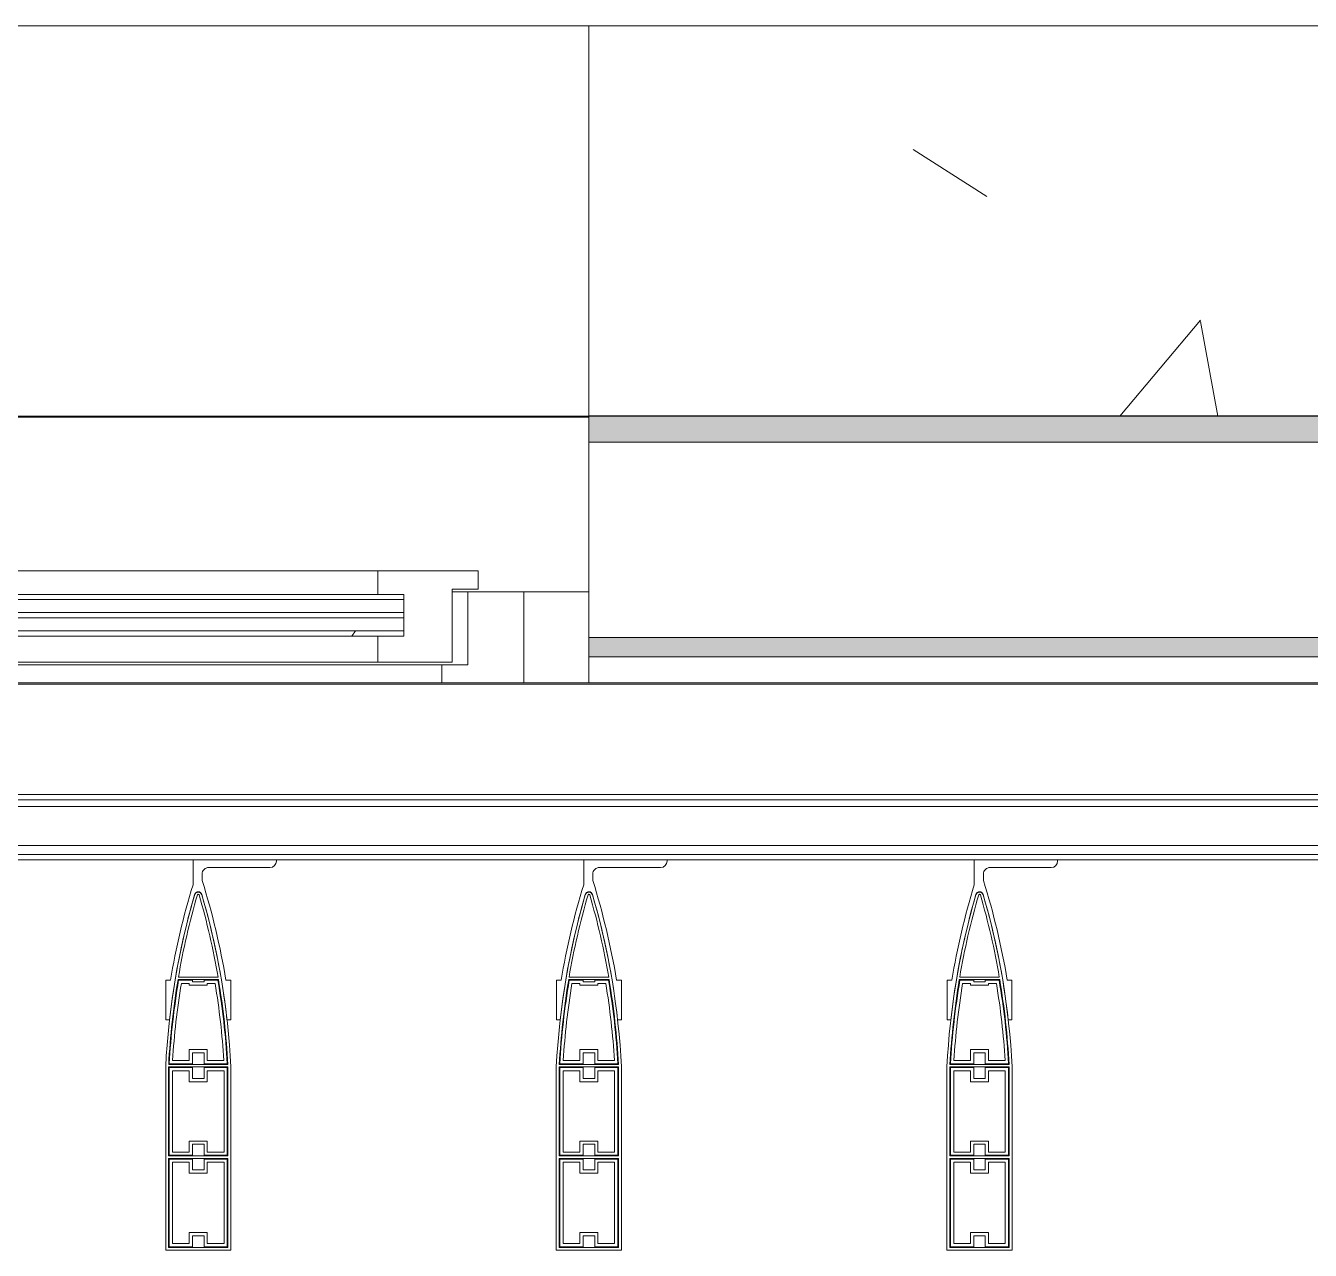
# Model space of a CAD drawing. Header units: millimetres. Extents: x 48966 to 155647, y -43515 to 26217.
# Drawn here: x 121199 to 122186, y -32323 to -31383 of the extents above; entities that cross this region are included whole.
import ezdxf

# ---------------------------------------------------------------- set-up
doc = ezdxf.new("R2010")
doc.units = ezdxf.units.MM
doc.linetypes.add('Осевые', pattern=[6350, 1270, -952.5, 3175, -952.5])
doc.linetypes.add('Сверху', pattern=[793.75, 476.25, -317.5])
for name, color, linetype, lineweight in [('Каркас_Импост', 7, 'Continuous', 9), ('Обобщенные модели', 7, 'Continuous', 9), ('Обобщенные модели-1', 7, 'Continuous', 18), ('Общие ребра', 7, 'Continuous', 9), ('Окна', 7, 'Continuous', 9), ('Окна-2', 7, 'Сверху', 9), ('Оси-2', 7, 'Осевые', 9), ('Остекление', 7, 'Continuous', 9), ('Перекрытия', 7, 'Continuous', 9), ('Стены', 7, 'Continuous', 9), ('Стены-1', 7, 'Continuous', 18), ('Штриховка разреза-1', 7, 'Continuous', 9)]:
    doc.layers.add(name, color=color, linetype=linetype, lineweight=lineweight)
doc.layers.add('Окна-1', color=7, linetype='Continuous', lineweight=9, true_color=0x804000)
pattern_1 = [(0, (0, 0), (812.8, 203.2), [67.056, -542.544, 67.056, -542.544, -3251.2]), (0, (0, 0), (812.8, 203.2), [-1219.2, 67.056, -1152.144, 67.056, -542.544, -1422.4]), (0, (0, 0), (812.8, 203.2), [-3048, 67.056, -339.344, 67.056, -948.944]), (120, (304.8, 101.6), (-582.37636, 602.30545), [67.056, -542.544, 67.056, -542.544, -3251.2]), (120, (304.8, 101.6), (-582.37636, 602.30545), [-1219.2, 67.056, -1152.144, 67.056, -542.544, -1422.4]), (120, (304.8, 101.6), (-582.37636, 602.30545), [-3048, 67.056, -339.344, 67.056, -948.944]), (240, (406.4, 508), (-230.42364, -805.50545), [67.056, -542.544, 67.056, -542.544, -3251.2]), (240, (406.4, 508), (-230.42364, -805.50545), [-1219.2, 67.056, -1152.144, 67.056, -542.544, -1422.4]), (240, (406.4, 508), (-230.42364, -805.50545), [-3048, 67.056, -339.344, 67.056, -948.944])]
pattern_2 = [(56.31, (120711.58, -32158.53), (533.399, 1066.80005), [201.168, -1722.033]), (56.31, (120700.92, -32126.53), (533.399, 1066.80005), [201.168, -1722.033]), (56.31, (120764.92, -32126.53), (533.399, 1066.80005), [201.168, -1722.033])]

# ---------------------------------------------------------------- blocks, each defined once
blk = doc.blocks.new('Обвязочная балка 1 - Обвязочная балка 1-1451838-План 5-го этажа на отм_ _12_600')
at = {"layer": 'Обобщенные модели'}
for p, q in [((124281.62, -31982.64), (79137.59, -31982.64)), ((79137.65, -32012.52), (124281.62, -32012.52))]:
    blk.add_line(p, q, dxfattribs=at)
at = {"layer": 'Обобщенные модели-1'}
for p, q in [((124281.62, -31973.44), (79137.57, -31973.44)), ((79137.58, -31977.44), (124281.62, -31977.44)), ((124281.62, -32019.44), (79137.67, -32019.44)), ((79137.67, -32023.44), (124281.62, -32023.44))]:
    blk.add_line(p, q, dxfattribs=at)
blk = doc.blocks.new('Профиль ламели455 - Профиль ламели-1590625-План 5-го этажа на отм_ _12_600')
at = {"layer": 'Обобщенные модели-1'}
for p, q in [((89806.85, 24507.07), (89806.85, 24366.17)), ((89856.85, 24507.07), (89806.85, 24507.07)), ((89856.85, 24366.17), (89856.85, 24507.07)), ((89809.05, 24436.47), (89809.05, 24504.87)), ((89809.05, 24504.87), (89854.65, 24504.87)), ((89827.4, 24504.37), (89809.55, 24504.37)), ((89809.55, 24504.37), (89809.55, 24436.97)), ((89812.05, 24439.47), (89812.05, 24501.87)), ((89812.05, 24501.87), (89824.9, 24501.87)), ((89824.9, 24501.87), (89824.9, 24493.47)), ((89827.4, 24495.97), (89827.4, 24504.37)), ((89836.3, 24495.97), (89827.4, 24495.97)), ((89854.15, 24504.37), (89836.3, 24504.37)), ((89836.3, 24504.37), (89836.3, 24495.97)), ((89838.8, 24493.47), (89838.8, 24501.87)), ((89838.8, 24501.87), (89851.65, 24501.87)), ((89851.65, 24501.87), (89851.65, 24439.47)), ((89854.15, 24436.97), (89854.15, 24504.37)), ((89854.65, 24504.87), (89854.65, 24436.47)), ((89824.9, 24493.47), (89838.8, 24493.47)), ((89838.8, 24447.87), (89824.9, 24447.87)), ((89824.9, 24447.87), (89824.9, 24439.47)), ((89838.8, 24439.47), (89838.8, 24447.87)), ((89854.65, 24436.47), (89809.05, 24436.47)), ((89809.55, 24436.97), (89827.4, 24436.97)), ((89824.9, 24439.47), (89812.05, 24439.47)), ((89827.4, 24436.97), (89827.4, 24445.37)), ((89827.4, 24445.37), (89836.3, 24445.37)), ((89836.3, 24445.37), (89836.3, 24436.97)), ((89836.3, 24436.97), (89854.15, 24436.97)), ((89851.65, 24439.47), (89838.8, 24439.47)), ((89809.05, 24434.57), (89854.65, 24434.57)), ((89809.05, 24366.17), (89809.05, 24434.57)), ((89827.4, 24434.07), (89809.55, 24434.07)), ((89809.55, 24434.07), (89809.55, 24366.67)), ((89812.05, 24369.17), (89812.05, 24431.57)), ((89812.05, 24431.57), (89824.9, 24431.57)), ((89824.9, 24431.57), (89824.9, 24423.17)), ((89827.4, 24425.67), (89827.4, 24434.07)), ((89854.15, 24434.07), (89836.3, 24434.07)), ((89836.3, 24434.07), (89836.3, 24425.67)), ((89838.8, 24423.17), (89838.8, 24431.57)), ((89838.8, 24431.57), (89851.65, 24431.57)), ((89851.65, 24431.57), (89851.65, 24369.17)), ((89854.15, 24366.67), (89854.15, 24434.07)), ((89854.65, 24434.57), (89854.65, 24366.17)), ((89824.9, 24423.17), (89838.8, 24423.17)), ((89836.3, 24425.67), (89827.4, 24425.67)), ((89838.8, 24377.57), (89824.9, 24377.57)), ((89824.9, 24377.57), (89824.9, 24369.17)), ((89838.8, 24369.17), (89838.8, 24377.57)), ((89824.9, 24369.17), (89812.05, 24369.17)), ((89827.4, 24366.67), (89827.4, 24375.07)), ((89827.4, 24375.07), (89836.3, 24375.07)), ((89836.3, 24375.07), (89836.3, 24366.67)), ((89851.65, 24369.17), (89838.8, 24369.17)), ((89854.65, 24366.17), (89809.05, 24366.17)), ((89809.15, 24364.27), (89854.55, 24364.27)), ((89809.55, 24366.67), (89827.4, 24366.67)), ((89827.4, 24363.77), (89809.55, 24363.77)), ((89812.2, 24361.27), (89824.9, 24361.27)), ((89824.9, 24361.27), (89824.9, 24352.87)), ((89827.4, 24355.37), (89827.4, 24363.77)), ((89836.3, 24366.67), (89854.15, 24366.67)), ((89854.15, 24363.77), (89836.3, 24363.77)), ((89836.3, 24363.77), (89836.3, 24355.37)), ((89838.8, 24352.87), (89838.8, 24361.27)), ((89838.8, 24361.27), (89851.51, 24361.27)), ((89824.9, 24352.87), (89838.8, 24352.87)), ((89836.3, 24355.37), (89827.4, 24355.37)), ((89809.78, 24330.07), (89806.93, 24330.07)), ((89806.93, 24330.07), (89806.93, 24299.67)), ((89856.78, 24330.07), (89853.92, 24330.07)), ((89856.78, 24299.67), (89856.78, 24330.07)), ((89806.93, 24299.67), (89810.54, 24299.67)), ((89847.38, 24299.17), (89816.33, 24299.17)), ((89816.8, 24299.67), (89827.4, 24299.67)), ((89824.9, 24302.17), (89818.88, 24302.17)), ((89838.8, 24303.47), (89824.9, 24303.47)), ((89824.9, 24303.47), (89824.9, 24302.17)), ((89827.4, 24299.67), (89827.4, 24300.97)), ((89827.4, 24300.97), (89836.3, 24300.97)), ((89836.3, 24300.97), (89836.3, 24299.67)), ((89836.3, 24299.67), (89846.9, 24299.67)), ((89838.8, 24302.17), (89838.8, 24303.47)), ((89844.82, 24302.17), (89838.8, 24302.17)), ((89853.16, 24299.67), (89856.78, 24299.67)), ((89816.65, 24297.27), (89847.05, 24297.27)), ((89828.85, 24223.05), (89828.85, 24218.07)), ((89835.85, 24207.07), (89835.85, 24226.28)), ((89823.85, 24213.07), (89776.85, 24213.07)), ((89771.85, 24208.07), (89771.85, 24207.07)), ((89771.85, 24207.07), (89835.85, 24207.07))]:
    blk.add_line(p, q, dxfattribs=at)
for centre, radius, start, end in [((90380.65, 24394.57), 574.5, 182.83378, 196.22578), ((90380.66, 24394.33), 572.3, 183.01095, 189.5715), ((90380.45, 24395.88), 571.8, 183.21931, 189.68667), ((90380.46, 24395.6), 569.3, 183.45714, 189.44574), ((89283.05, 24394.57), 574.5, 343.77422, 357.16622), ((89283.24, 24395.6), 569.3, 350.55426, 356.54286), ((89283.25, 24395.88), 571.8, 350.31333, 356.78069), ((89283.04, 24394.33), 572.3, 350.4285, 356.98905), ((90380.65, 24394.57), 574.5, 186.44653, 196.25765), ((89283.05, 24394.57), 574.5, 343.74235, 353.55347), ((90377.15, 24394.57), 574.5, 189.50836, 197.37116), ((89286.55, 24394.57), 574.5, 342.96606, 350.49164), ((90348.98, 24386.76), 539.8, 189.54278, 196.43437), ((89314.72, 24386.76), 539.8, 343.56563, 350.45722), ((89831.85, 24235.07), 3, 200, 340), ((89831.85, 24234.53), 2.84, 196.25765, 343.74235), ((89831.85, 24234.22), 0.645, 196.43437, 343.56563), ((89776.85, 24208.07), 5, 90, 180), ((89823.85, 24218.07), 5, 270, 0)]:
    blk.add_arc(centre, radius, start, end, dxfattribs=at)
blk = doc.blocks.new('Профиль ламели456 - Профиль ламели-1590889-План 5-го этажа на отм_ _12_600')
at = {"layer": 'Обобщенные модели-1'}
for p, q in [((89806.85, 24507.07), (89806.85, 24366.17)), ((89856.85, 24507.07), (89806.85, 24507.07)), ((89856.85, 24366.17), (89856.85, 24507.07)), ((89809.05, 24436.47), (89809.05, 24504.87)), ((89809.05, 24504.87), (89854.65, 24504.87)), ((89827.4, 24504.37), (89809.55, 24504.37)), ((89809.55, 24504.37), (89809.55, 24436.97)), ((89812.05, 24439.47), (89812.05, 24501.87)), ((89812.05, 24501.87), (89824.9, 24501.87)), ((89824.9, 24501.87), (89824.9, 24493.47)), ((89827.4, 24495.97), (89827.4, 24504.37)), ((89836.3, 24495.97), (89827.4, 24495.97)), ((89854.15, 24504.37), (89836.3, 24504.37)), ((89836.3, 24504.37), (89836.3, 24495.97)), ((89838.8, 24493.47), (89838.8, 24501.87)), ((89838.8, 24501.87), (89851.65, 24501.87)), ((89851.65, 24501.87), (89851.65, 24439.47)), ((89854.15, 24436.97), (89854.15, 24504.37)), ((89854.65, 24504.87), (89854.65, 24436.47)), ((89824.9, 24493.47), (89838.8, 24493.47)), ((89838.8, 24447.87), (89824.9, 24447.87)), ((89824.9, 24447.87), (89824.9, 24439.47)), ((89838.8, 24439.47), (89838.8, 24447.87)), ((89854.65, 24436.47), (89809.05, 24436.47)), ((89809.55, 24436.97), (89827.4, 24436.97)), ((89824.9, 24439.47), (89812.05, 24439.47)), ((89827.4, 24436.97), (89827.4, 24445.37)), ((89827.4, 24445.37), (89836.3, 24445.37)), ((89836.3, 24445.37), (89836.3, 24436.97)), ((89836.3, 24436.97), (89854.15, 24436.97)), ((89851.65, 24439.47), (89838.8, 24439.47)), ((89809.05, 24434.57), (89854.65, 24434.57)), ((89809.05, 24366.17), (89809.05, 24434.57)), ((89827.4, 24434.07), (89809.55, 24434.07)), ((89809.55, 24434.07), (89809.55, 24366.67)), ((89812.05, 24369.17), (89812.05, 24431.57)), ((89812.05, 24431.57), (89824.9, 24431.57)), ((89824.9, 24431.57), (89824.9, 24423.17)), ((89827.4, 24425.67), (89827.4, 24434.07)), ((89854.15, 24434.07), (89836.3, 24434.07)), ((89836.3, 24434.07), (89836.3, 24425.67)), ((89838.8, 24423.17), (89838.8, 24431.57)), ((89838.8, 24431.57), (89851.65, 24431.57)), ((89851.65, 24431.57), (89851.65, 24369.17)), ((89854.15, 24366.67), (89854.15, 24434.07)), ((89854.65, 24434.57), (89854.65, 24366.17)), ((89824.9, 24423.17), (89838.8, 24423.17)), ((89836.3, 24425.67), (89827.4, 24425.67)), ((89838.8, 24377.57), (89824.9, 24377.57)), ((89824.9, 24377.57), (89824.9, 24369.17)), ((89838.8, 24369.17), (89838.8, 24377.57)), ((89824.9, 24369.17), (89812.05, 24369.17)), ((89827.4, 24366.67), (89827.4, 24375.07)), ((89827.4, 24375.07), (89836.3, 24375.07)), ((89836.3, 24375.07), (89836.3, 24366.67)), ((89851.65, 24369.17), (89838.8, 24369.17)), ((89854.65, 24366.17), (89809.05, 24366.17)), ((89809.15, 24364.27), (89854.55, 24364.27)), ((89809.55, 24366.67), (89827.4, 24366.67)), ((89827.4, 24363.77), (89809.55, 24363.77)), ((89812.2, 24361.27), (89824.9, 24361.27)), ((89824.9, 24361.27), (89824.9, 24352.87)), ((89827.4, 24355.37), (89827.4, 24363.77)), ((89836.3, 24366.67), (89854.15, 24366.67)), ((89854.15, 24363.77), (89836.3, 24363.77)), ((89836.3, 24363.77), (89836.3, 24355.37)), ((89838.8, 24352.87), (89838.8, 24361.27)), ((89838.8, 24361.27), (89851.51, 24361.27)), ((89824.9, 24352.87), (89838.8, 24352.87)), ((89836.3, 24355.37), (89827.4, 24355.37)), ((89809.78, 24330.07), (89806.93, 24330.07)), ((89806.93, 24330.07), (89806.93, 24299.67)), ((89856.78, 24330.07), (89853.92, 24330.07)), ((89856.78, 24299.67), (89856.78, 24330.07)), ((89806.93, 24299.67), (89810.54, 24299.67)), ((89847.38, 24299.17), (89816.33, 24299.17)), ((89816.8, 24299.67), (89827.4, 24299.67)), ((89824.9, 24302.17), (89818.88, 24302.17)), ((89838.8, 24303.47), (89824.9, 24303.47)), ((89824.9, 24303.47), (89824.9, 24302.17)), ((89827.4, 24299.67), (89827.4, 24300.97)), ((89827.4, 24300.97), (89836.3, 24300.97)), ((89836.3, 24300.97), (89836.3, 24299.67)), ((89836.3, 24299.67), (89846.9, 24299.67)), ((89838.8, 24302.17), (89838.8, 24303.47)), ((89844.82, 24302.17), (89838.8, 24302.17)), ((89853.16, 24299.67), (89856.78, 24299.67)), ((89816.65, 24297.27), (89847.05, 24297.27)), ((89828.85, 24223.05), (89828.85, 24218.07)), ((89835.85, 24207.07), (89835.85, 24226.28)), ((89823.85, 24213.07), (89776.85, 24213.07)), ((89771.85, 24208.07), (89771.85, 24207.07)), ((89771.85, 24207.07), (89835.85, 24207.07))]:
    blk.add_line(p, q, dxfattribs=at)
for centre, radius, start, end in [((90380.65, 24394.57), 574.5, 182.83378, 196.22578), ((90380.66, 24394.33), 572.3, 183.01095, 189.5715), ((90380.45, 24395.88), 571.8, 183.21931, 189.68667), ((90380.46, 24395.6), 569.3, 183.45714, 189.44574), ((89283.05, 24394.57), 574.5, 343.77422, 357.16622), ((89283.24, 24395.6), 569.3, 350.55426, 356.54286), ((89283.25, 24395.88), 571.8, 350.31333, 356.78069), ((89283.04, 24394.33), 572.3, 350.4285, 356.98905), ((90380.65, 24394.57), 574.5, 186.44653, 196.25765), ((89283.05, 24394.57), 574.5, 343.74235, 353.55347), ((90377.15, 24394.57), 574.5, 189.50836, 197.37116), ((89286.55, 24394.57), 574.5, 342.96606, 350.49164), ((90348.98, 24386.76), 539.8, 189.54278, 196.43437), ((89314.72, 24386.76), 539.8, 343.56563, 350.45722), ((89831.85, 24235.07), 3, 200, 340), ((89831.85, 24234.53), 2.84, 196.25765, 343.74235), ((89831.85, 24234.22), 0.645, 196.43437, 343.56563), ((89776.85, 24208.07), 5, 90, 180), ((89823.85, 24218.07), 5, 270, 0)]:
    blk.add_arc(centre, radius, start, end, dxfattribs=at)
blk = doc.blocks.new('Профиль ламели473 - Профиль ламели-1595113-План 5-го этажа на отм_ _12_600')
at = {"layer": 'Обобщенные модели-1'}
for p, q in [((89806.85, 24507.07), (89806.85, 24366.17)), ((89856.85, 24507.07), (89806.85, 24507.07)), ((89856.85, 24366.17), (89856.85, 24507.07)), ((89809.05, 24436.47), (89809.05, 24504.87)), ((89809.05, 24504.87), (89854.65, 24504.87)), ((89827.4, 24504.37), (89809.55, 24504.37)), ((89809.55, 24504.37), (89809.55, 24436.97)), ((89812.05, 24439.47), (89812.05, 24501.87)), ((89812.05, 24501.87), (89824.9, 24501.87)), ((89824.9, 24501.87), (89824.9, 24493.47)), ((89827.4, 24495.97), (89827.4, 24504.37)), ((89836.3, 24495.97), (89827.4, 24495.97)), ((89854.15, 24504.37), (89836.3, 24504.37)), ((89836.3, 24504.37), (89836.3, 24495.97)), ((89838.8, 24493.47), (89838.8, 24501.87)), ((89838.8, 24501.87), (89851.65, 24501.87)), ((89851.65, 24501.87), (89851.65, 24439.47)), ((89854.15, 24436.97), (89854.15, 24504.37)), ((89854.65, 24504.87), (89854.65, 24436.47)), ((89824.9, 24493.47), (89838.8, 24493.47)), ((89838.8, 24447.87), (89824.9, 24447.87)), ((89824.9, 24447.87), (89824.9, 24439.47)), ((89838.8, 24439.47), (89838.8, 24447.87)), ((89854.65, 24436.47), (89809.05, 24436.47)), ((89809.55, 24436.97), (89827.4, 24436.97)), ((89824.9, 24439.47), (89812.05, 24439.47)), ((89827.4, 24436.97), (89827.4, 24445.37)), ((89827.4, 24445.37), (89836.3, 24445.37)), ((89836.3, 24445.37), (89836.3, 24436.97)), ((89836.3, 24436.97), (89854.15, 24436.97)), ((89851.65, 24439.47), (89838.8, 24439.47)), ((89809.05, 24434.57), (89854.65, 24434.57)), ((89809.05, 24366.17), (89809.05, 24434.57)), ((89827.4, 24434.07), (89809.55, 24434.07)), ((89809.55, 24434.07), (89809.55, 24366.67)), ((89812.05, 24369.17), (89812.05, 24431.57)), ((89812.05, 24431.57), (89824.9, 24431.57)), ((89824.9, 24431.57), (89824.9, 24423.17)), ((89827.4, 24425.67), (89827.4, 24434.07)), ((89854.15, 24434.07), (89836.3, 24434.07)), ((89836.3, 24434.07), (89836.3, 24425.67)), ((89838.8, 24423.17), (89838.8, 24431.57)), ((89838.8, 24431.57), (89851.65, 24431.57)), ((89851.65, 24431.57), (89851.65, 24369.17)), ((89854.15, 24366.67), (89854.15, 24434.07)), ((89854.65, 24434.57), (89854.65, 24366.17)), ((89824.9, 24423.17), (89838.8, 24423.17)), ((89836.3, 24425.67), (89827.4, 24425.67)), ((89838.8, 24377.57), (89824.9, 24377.57)), ((89824.9, 24377.57), (89824.9, 24369.17)), ((89838.8, 24369.17), (89838.8, 24377.57)), ((89824.9, 24369.17), (89812.05, 24369.17)), ((89827.4, 24366.67), (89827.4, 24375.07)), ((89827.4, 24375.07), (89836.3, 24375.07)), ((89836.3, 24375.07), (89836.3, 24366.67)), ((89851.65, 24369.17), (89838.8, 24369.17)), ((89854.65, 24366.17), (89809.05, 24366.17)), ((89809.15, 24364.27), (89854.55, 24364.27)), ((89809.55, 24366.67), (89827.4, 24366.67)), ((89827.4, 24363.77), (89809.55, 24363.77)), ((89812.2, 24361.27), (89824.9, 24361.27)), ((89824.9, 24361.27), (89824.9, 24352.87)), ((89827.4, 24355.37), (89827.4, 24363.77)), ((89836.3, 24366.67), (89854.15, 24366.67)), ((89854.15, 24363.77), (89836.3, 24363.77)), ((89836.3, 24363.77), (89836.3, 24355.37)), ((89838.8, 24352.87), (89838.8, 24361.27)), ((89838.8, 24361.27), (89851.51, 24361.27)), ((89824.9, 24352.87), (89838.8, 24352.87)), ((89836.3, 24355.37), (89827.4, 24355.37)), ((89809.78, 24330.07), (89806.93, 24330.07)), ((89806.93, 24330.07), (89806.93, 24299.67)), ((89856.78, 24330.07), (89853.92, 24330.07)), ((89856.78, 24299.67), (89856.78, 24330.07)), ((89806.93, 24299.67), (89810.54, 24299.67)), ((89847.38, 24299.17), (89816.33, 24299.17)), ((89816.8, 24299.67), (89827.4, 24299.67)), ((89824.9, 24302.17), (89818.88, 24302.17)), ((89838.8, 24303.47), (89824.9, 24303.47)), ((89824.9, 24303.47), (89824.9, 24302.17)), ((89827.4, 24299.67), (89827.4, 24300.97)), ((89827.4, 24300.97), (89836.3, 24300.97)), ((89836.3, 24300.97), (89836.3, 24299.67)), ((89836.3, 24299.67), (89846.9, 24299.67)), ((89838.8, 24302.17), (89838.8, 24303.47)), ((89844.82, 24302.17), (89838.8, 24302.17)), ((89853.16, 24299.67), (89856.78, 24299.67)), ((89816.65, 24297.27), (89847.05, 24297.27)), ((89828.85, 24223.05), (89828.85, 24218.07)), ((89835.85, 24207.07), (89835.85, 24226.28)), ((89823.85, 24213.07), (89776.85, 24213.07)), ((89771.85, 24208.07), (89771.85, 24207.07)), ((89771.85, 24207.07), (89835.85, 24207.07))]:
    blk.add_line(p, q, dxfattribs=at)
for centre, radius, start, end in [((90380.65, 24394.57), 574.5, 182.83378, 196.22578), ((90380.66, 24394.33), 572.3, 183.01095, 189.5715), ((90380.45, 24395.88), 571.8, 183.21931, 189.68667), ((90380.46, 24395.6), 569.3, 183.45714, 189.44574), ((89283.05, 24394.57), 574.5, 343.77422, 357.16622), ((89283.24, 24395.6), 569.3, 350.55426, 356.54286), ((89283.25, 24395.88), 571.8, 350.31333, 356.78069), ((89283.04, 24394.33), 572.3, 350.4285, 356.98905), ((90380.65, 24394.57), 574.5, 186.44653, 196.25765), ((89283.05, 24394.57), 574.5, 343.74235, 353.55347), ((90377.15, 24394.57), 574.5, 189.50836, 197.37116), ((89286.55, 24394.57), 574.5, 342.96606, 350.49164), ((90348.98, 24386.76), 539.8, 189.54278, 196.43437), ((89314.72, 24386.76), 539.8, 343.56563, 350.45722), ((89831.85, 24235.07), 3, 200, 340), ((89831.85, 24234.53), 2.84, 196.25765, 343.74235), ((89831.85, 24234.22), 0.645, 196.43437, 343.56563), ((89776.85, 24208.07), 5, 90, 180), ((89823.85, 24218.07), 5, 270, 0)]:
    blk.add_arc(centre, radius, start, end, dxfattribs=at)
blk = doc.blocks.new('Окно 2-Распашное - Один переплет с многокамерным стеклопакетом - 30674-99 - ОК-1 1200-1800-8276981-План 5-го этажа на отм_ _12_600')
at = {"layer": 'Остекление'}
h = blk.add_hatch(dxfattribs=at)
h.set_pattern_fill('FP_10', color=256, style=0, pattern_type=2)
h.set_pattern_definition(pattern_2)
h.paths.add_polyline_path([(-70, 66.5), (-458, 66.5), (-458, 62.5), (-70, 62.5)], flags=0)
h.paths.add_polyline_path([(-458, 38.5), (-458, 34.5), (-70, 34.5), (-70, 38.5), (-105.96, 38.5)], flags=0)
h = blk.add_hatch(dxfattribs=at)
h.set_pattern_fill('FP_10', color=256, style=0, pattern_type=2)
h.set_pattern_definition(pattern_2)
h.paths.add_polyline_path([(70, 66.5), (70, 62.5), (458, 62.5), (458, 66.5), (310.51, 66.5)], flags=0)
h.paths.add_polyline_path([(70, 38.5), (70, 34.5), (458, 34.5), (458, 38.5), (310.51, 38.5)], flags=0)
at = {"layer": 'Каркас_Импост'}
for p, q in [((-550, 102.5), (-550, 32.5)), ((-487, 102.5), (-550, 102.5)), ((-487, 88.5), (-487, 102.5)), ((-487, 102.5), (-41, 102.5)), ((-487, 88.5), (-487, 102.5)), ((41, 102.5), (-41, 102.5)), ((-41, 102.5), (-41, 88.5)), ((-41, 88.5), (-41, 102.5)), ((41, 88.5), (41, 102.5)), ((41, 102.5), (487, 102.5)), ((41, 102.5), (41, 88.5)), ((550, 102.5), (487, 102.5)), ((487, 102.5), (487, 88.5)), ((487, 102.5), (487, 88.5)), ((550, 32.5), (550, 102.5)), ((-507, 32.5), (-507, 88.5)), ((-507, 88.5), (-487, 88.5)), ((-21, 88.5), (-507, 88.5)), ((-507, 32.5), (-507, 88.5)), ((-438, 86.5), (-495, 86.5)), ((-495, 86.5), (-495, 30.5)), ((-41, 88.5), (-487, 88.5)), ((-438, 66.5), (-438, 86.5)), ((-90, 86.5), (-438, 86.5)), ((-438, 86.5), (-438, 66.5)), ((-33, 86.5), (-90, 86.5)), ((-90, 86.5), (-90, 66.5)), ((-90, 86.5), (-90, 66.5)), ((-41, 88.5), (-21, 88.5)), ((-33, 30.5), (-33, 86.5)), ((-21, 88.5), (-21, 32.5)), ((-21, 32.5), (-21, 88.5)), ((21, 32.5), (21, 88.5)), ((21, 88.5), (41, 88.5)), ((21, 88.5), (21, 32.5)), ((507, 88.5), (21, 88.5)), ((90, 86.5), (33, 86.5)), ((33, 86.5), (33, 30.5)), ((487, 88.5), (41, 88.5)), ((90, 66.5), (90, 86.5)), ((90, 66.5), (90, 86.5)), ((438, 86.5), (90, 86.5)), ((438, 86.5), (438, 66.5)), ((495, 86.5), (438, 86.5)), ((438, 66.5), (438, 86.5)), ((487, 88.5), (507, 88.5)), ((495, 30.5), (495, 86.5)), ((507, 88.5), (507, 32.5)), ((507, 88.5), (507, 32.5)), ((-458, 34.5), (-458, 66.5)), ((-458, 66.5), (-438, 66.5)), ((-70, 66.5), (-458, 66.5)), ((-458, 66.5), (-458, 34.5)), ((-438, 66.5), (-90, 66.5)), ((-90, 66.5), (-70, 66.5)), ((-70, 66.5), (-70, 34.5)), ((-70, 66.5), (-70, 34.5)), ((70, 34.5), (70, 66.5)), ((70, 66.5), (90, 66.5)), ((458, 66.5), (70, 66.5)), ((70, 34.5), (70, 66.5)), ((90, 66.5), (438, 66.5)), ((438, 66.5), (458, 66.5)), ((458, 66.5), (458, 34.5)), ((458, 34.5), (458, 66.5)), ((-550, 32.5), (-507, 32.5)), ((-495, 30.5), (-515, 30.5)), ((-515, 30.5), (-515, 16.5)), ((-495, 32.5), (-507, 32.5)), ((-438, 34.5), (-458, 34.5)), ((-458, 34.5), (-70, 34.5)), ((-438, 16.5), (-438, 34.5)), ((-90, 34.5), (-438, 34.5)), ((-438, 34.5), (-438, 16.5)), ((-70, 34.5), (-90, 34.5)), ((-90, 34.5), (-90, 16.5)), ((-90, 34.5), (-90, 16.5)), ((-21, 32.5), (-33, 32.5)), ((-13, 30.5), (-33, 30.5)), ((-21, 32.5), (21, 32.5)), ((-13, 16.5), (-13, 30.5)), ((33, 30.5), (13, 30.5)), ((13, 30.5), (13, 16.5)), ((33, 32.5), (21, 32.5)), ((90, 34.5), (70, 34.5)), ((70, 34.5), (458, 34.5)), ((90, 16.5), (90, 34.5)), ((90, 16.5), (90, 34.5)), ((438, 34.5), (90, 34.5)), ((458, 34.5), (438, 34.5)), ((438, 34.5), (438, 16.5)), ((438, 16.5), (438, 34.5)), ((507, 32.5), (495, 32.5)), ((515, 30.5), (495, 30.5)), ((507, 32.5), (550, 32.5)), ((515, 16.5), (515, 30.5)), ((-515, 16.5), (-438, 16.5)), ((-438, 16.5), (-90, 16.5)), ((-90, 16.5), (-13, 16.5)), ((13, 16.5), (90, 16.5)), ((90, 16.5), (438, 16.5)), ((438, 16.5), (515, 16.5))]:
    blk.add_line(p, q, dxfattribs=at)
at = {"layer": 'Окна'}
for p, q in [((-437.59, 102.5), (-487, 102.5)), ((-487, 102.5), (-474.65, 102.5)), ((-53.33, 102.5), (-41, 102.5)), ((53.33, 102.5), (41, 102.5)), ((438.23, 102.5), (487, 102.5)), ((487, 102.5), (474.82, 102.5)), ((-70, 62.5), (-458, 62.5)), ((-458, 52.5), (-458, 62.5)), ((-85, 62.5), (-443, 62.5)), ((-70, 62.5), (-70, 52.5)), ((70, 52.5), (70, 62.5)), ((458, 62.5), (70, 62.5)), ((443, 62.5), (85, 62.5)), ((458, 62.5), (458, 52.5)), ((-458, 52.5), (-70, 52.5)), ((-443, 52.5), (-85, 52.5)), ((70, 52.5), (458, 52.5)), ((85, 52.5), (443, 52.5)), ((-70, 48.5), (-458, 48.5)), ((-458, 38.5), (-458, 48.5)), ((-85, 48.5), (-443, 48.5)), ((-70, 48.5), (-70, 38.5)), ((70, 38.5), (70, 48.5)), ((458, 48.5), (70, 48.5)), ((443, 48.5), (85, 48.5)), ((458, 48.5), (458, 38.5)), ((-458, 38.5), (-70, 38.5)), ((-443, 38.5), (-85, 38.5)), ((70, 38.5), (458, 38.5)), ((85, 38.5), (443, 38.5))]:
    blk.add_line(p, q, dxfattribs=at)
at = {"layer": 'Окна-1'}
for p, q in [((-600, 102.5), (-600, 32.5)), ((-550, 102.5), (-600, 102.5)), ((-550, 32.5), (-550, 102.5)), ((550, 102.5), (-550, 102.5)), ((-550, 32.5), (-550, 102.5)), ((600, 102.5), (550, 102.5)), ((550, 102.5), (550, 32.5)), ((550, 32.5), (550, 102.5)), ((600, 32.5), (600, 102.5)), ((-600, 32.5), (-550, 32.5)), ((-550, 32.5), (-495, 32.5)), ((-33, 32.5), (33, 32.5)), ((495, 32.5), (550, 32.5)), ((550, 32.5), (600, 32.5))]:
    blk.add_line(p, q, dxfattribs=at)
at = {"layer": 'Остекление'}
for p, q in [((-70, 66.5), (-458, 66.5)), ((-458, 66.5), (-458, 62.5)), ((-458, 62.5), (-70, 62.5)), ((-70, 62.5), (-70, 66.5)), ((70, 66.5), (70, 62.5)), ((458, 66.5), (70, 66.5)), ((70, 62.5), (458, 62.5)), ((458, 62.5), (458, 66.5)), ((-70, 52.5), (-458, 52.5)), ((-458, 52.5), (-458, 48.5)), ((-70, 48.5), (-70, 52.5)), ((70, 52.5), (70, 48.5)), ((458, 52.5), (70, 52.5)), ((458, 48.5), (458, 52.5)), ((-458, 48.5), (-70, 48.5)), ((70, 48.5), (458, 48.5)), ((-70, 38.5), (-458, 38.5)), ((-458, 38.5), (-458, 34.5)), ((-458, 34.5), (-70, 34.5)), ((-70, 34.5), (-70, 38.5)), ((70, 38.5), (70, 34.5)), ((458, 38.5), (70, 38.5)), ((70, 34.5), (458, 34.5)), ((458, 34.5), (458, 38.5))]:
    blk.add_line(p, q, dxfattribs=at)
blk = doc.blocks.new('M_Окно-Квадратный проем - 1200 x 1800 mm-1791807-План 5-го этажа на отм_ _12_600')
at = {"layer": 'Окна'}
for p, q in [((-608.19, -150), (-608.19, 150)), ((591.81, 150), (591.81, -150))]:
    blk.add_line(p, q, dxfattribs=at)
at = {"layer": 'Окна-2'}
for p, q in [((-608.19, 150), (591.81, 150)), ((591.81, -150), (-608.19, -150))]:
    blk.add_line(p, q, dxfattribs=at)

msp = doc.modelspace()

# ---------------------------------------------------------------- hatches: boundary and pattern name
at = {"layer": 'Штриховка разреза-1'}
h = msp.add_hatch(dxfattribs=at)
h.set_pattern_fill('FP_7', color=256, style=0, pattern_type=2)
h.set_pattern_definition([(50, (0, 0), (1457.472, -127.512), [152.4, -1676.4]), (355, (0, 0), (-281.942, 1528.454), [121.92, -1341.12]), (100.451, (121.5, -10.6), (1175.541, 1400.933), [129.52, -1424.721]), (46.184, (0, 406.4), (2168.632, -336.342), [228.6, -2514.6]), (96.636, (180.7, 378.4), (1899.22, 1979.42), [194.28, -2137.08]), (351.184, (0, 406.4), (1899.24, 1979.402), [182.88, -2011.68]), (21, (203.2, 304.8), (1212.915, -818.121), [152.4, -1676.4]), (326, (203.2, 304.8), (494.417, 1473.504), [121.92, -1341.12]), (71.451, (304.3, 236.6), (1707.337, 655.37), [129.52, -1424.721]), (37.5, (0, 0), (24.7094, 676.4402), [67.056, -1257.808, 67.056, -1294.384, -1346.2]), (37.5, (0, 0), (24.7094, 676.4402), [-2686.304, 67.056, -1279.144]), (7.5, (0, 0), (534.5577, 801.4443), [67.056, -709.168, 67.056, -1227.328, -513.08]), (7.5, (0, 0), (534.5577, 801.4443), [-2070.608, 67.056, -446.024]), (327.5, (-453.14, 0), (1084.7275, -45.8312), [67.056, -440.944, 67.056, -1517.904, -2103.12]), (327.5, (-453.14, 0), (1084.7275, -45.8312), [-2092.96, 67.056, -2036.064]), (317.5, (-656.3, 0), (1185.035, 203.4135), [67.056, -593.344, 67.056, -985.52, -1493.52]), (317.5, (-656.3, 0), (1185.035, 203.4135), [-1712.976, 67.056, -1426.464])])
h.paths.add_polyline_path([(120304.65, -31682.88), (120431.62, -31682.88), (120431.62, -31382.88), (117431.62, -31382.88), (117431.62, -31682.88), (119888.19, -31682.88)], flags=0)
h.paths.add_polyline_path([(122386.98, -31682.88), (122426.62, -31682.88), (122426.62, -31382.88), (121631.62, -31382.88), (121631.62, -31682.88), (121970.51, -31682.88)], flags=0)
h = msp.add_hatch(dxfattribs=at)
h.set_pattern_fill('FP_8', color=256, style=0, pattern_type=2)
h.set_pattern_definition(pattern_1)
h.paths.add_polyline_path([(121631.62, -31702.65), (124229.37, -31702.65), (124227.61, -31682.9), (124052.84, -31682.65), (121631.62, -31682.65)], flags=0)
h.paths.add_polyline_path([(116140, -31702.65), (120431.62, -31702.65), (120431.62, -31682.65), (114431.62, -31682.65), (114431.62, -31702.65), (115723.53, -31702.65)], flags=0)
h.paths.add_polyline_path([(111975.34, -31702.65), (112031.62, -31702.65), (112031.62, -31682.65), (109631.62, -31682.65), (109631.62, -31702.65), (111558.88, -31702.65)], flags=0)
h.paths.add_polyline_path([(106977.76, -31702.65), (108431.62, -31702.65), (108431.62, -31682.65), (102431.62, -31682.65), (102431.62, -31702.65), (106561.29, -31702.65)], flags=0)
h.paths.add_polyline_path([(101147.24, -31702.65), (101231.62, -31702.65), (101231.62, -31682.65), (100031.62, -31682.65), (100031.62, -31702.65), (100730.78, -31702.65)], flags=0)
h.paths.add_polyline_path([(98648.45, -31702.65), (98831.62, -31702.65), (98831.62, -31682.65), (97631.62, -31682.65), (97631.62, -31702.65), (98231.99, -31702.65)], flags=0)
h.paths.add_polyline_path([(94900.26, -31702.65), (95231.62, -31702.65), (95231.62, -31682.65), (94031.62, -31682.65), (94031.62, -31702.65), (94483.8, -31702.65)], flags=0)
h.paths.add_polyline_path([(91985, -31702.65), (92831.62, -31702.65), (92831.62, -31682.65), (90431.62, -31682.65), (90431.62, -31702.65), (91568.54, -31702.65)], flags=0)
h.paths.add_polyline_path([(89231.62, -31702.65), (89231.62, -31682.65), (88031.62, -31682.65), (88031.62, -31702.65), (89069.75, -31702.65)], flags=0)
h.paths.add_polyline_path([(86154.49, -31702.65), (86831.62, -31702.65), (86831.62, -31682.65), (84431.62, -31682.65), (84431.62, -31702.65), (85738.02, -31702.65)], flags=0)
h.paths.add_polyline_path([(81989.83, -31702.65), (82031.62, -31702.65), (82031.62, -31682.65), (79631.62, -31682.65), (79631.62, -31702.65), (81573.37, -31702.65)], flags=0)
h = msp.add_hatch(dxfattribs=at)
h.set_pattern_fill('FP_9', color=256, style=0, pattern_type=2)
h.set_pattern_definition([(45, (0, 0), (-707.107, 707.107), []), (135, (0, 0), (-707.107, -707.107), [])])
h.paths.add_polyline_path([(121631.62, -31852.65), (124228.57, -31852.65), (124229.37, -31702.65), (121631.62, -31702.65), (121631.62, -31817.65)], flags=0)
h.paths.add_polyline_path([(116140, -31852.65), (120431.62, -31852.65), (120431.62, -31702.65), (114431.62, -31702.65), (114431.62, -31852.65), (115723.53, -31852.65)], flags=0)
h.paths.add_polyline_path([(111142.41, -31852.65), (112031.62, -31852.65), (112031.62, -31702.65), (109631.62, -31702.65), (109631.62, -31852.65), (110725.95, -31852.65)], flags=0)
h.paths.add_polyline_path([(108227.16, -31852.65), (108431.62, -31852.65), (108431.62, -31702.65), (102431.62, -31702.65), (102431.62, -31852.65), (107810.69, -31852.65)], flags=0)
h.paths.add_polyline_path([(101231.62, -31852.65), (101231.62, -31702.65), (100031.62, -31702.65), (100031.62, -31852.65), (101147.24, -31852.65)], flags=0)
h.paths.add_polyline_path([(98648.45, -31852.65), (98831.62, -31852.65), (98831.62, -31702.65), (97631.62, -31702.65), (97631.62, -31852.65), (98231.99, -31852.65)], flags=0)
h.paths.add_polyline_path([(95231.62, -31852.65), (95231.62, -31702.65), (94031.62, -31702.65), (94031.62, -31852.65), (94900.26, -31852.65)], flags=0)
h.paths.add_polyline_path([(92831.62, -31852.65), (92831.62, -31702.65), (90431.62, -31702.65), (90431.62, -31852.65), (92817.94, -31852.65)], flags=0)
h.paths.add_polyline_path([(85738.02, -31852.65), (86831.62, -31852.65), (86831.62, -31702.65), (84431.62, -31702.65), (84431.62, -31852.65), (85321.56, -31852.65)], flags=0)
h.paths.add_polyline_path([(89069.75, -31852.65), (89231.62, -31852.65), (89231.62, -31702.65), (88031.62, -31702.65), (88031.62, -31852.65), (88653.28, -31852.65)], flags=0)
h.paths.add_polyline_path([(82031.62, -31852.65), (82031.62, -31702.65), (79631.62, -31702.65), (79631.62, -31852.65), (81989.83, -31852.65)], flags=0)
h = msp.add_hatch(dxfattribs=at)
h.set_pattern_fill('FP_8', color=256, style=0, pattern_type=2)
h.set_pattern_definition(pattern_1)
h.paths.add_polyline_path([(124228.49, -31867.65), (124228.57, -31852.65), (121631.62, -31852.65), (121631.62, -31867.65), (124052.84, -31867.65)], flags=0)
h.paths.add_polyline_path([(118222.32, -31867.65), (120431.62, -31867.65), (120431.62, -31852.65), (114431.62, -31852.65), (114431.62, -31867.65), (117805.86, -31867.65)], flags=0)
h.paths.add_polyline_path([(112031.62, -31867.65), (112031.62, -31852.65), (109631.62, -31852.65), (109631.62, -31867.65), (111975.34, -31867.65)], flags=0)
h.paths.add_polyline_path([(105728.36, -31867.65), (108431.62, -31867.65), (108431.62, -31852.65), (102431.62, -31852.65), (102431.62, -31867.65), (105311.9, -31867.65)], flags=0)
h.paths.add_polyline_path([(101147.24, -31867.65), (101231.62, -31867.65), (101231.62, -31852.65), (100031.62, -31852.65), (100031.62, -31867.65), (100730.78, -31867.65)], flags=0)
h.paths.add_polyline_path([(97631.62, -31867.65), (98831.62, -31867.65), (98831.62, -31852.65), (97631.62, -31852.65)], flags=0)
h.paths.add_polyline_path([(94900.26, -31867.65), (95231.62, -31867.65), (95231.62, -31852.65), (94031.62, -31852.65), (94031.62, -31867.65), (94483.8, -31867.65)], flags=0)
h.paths.add_polyline_path([(92401.47, -31867.65), (92831.62, -31867.65), (92831.62, -31852.65), (90431.62, -31852.65), (90431.62, -31867.65), (91985, -31867.65)], flags=0)
h.paths.add_polyline_path([(89069.75, -31867.65), (89231.62, -31867.65), (89231.62, -31852.65), (88031.62, -31852.65), (88031.62, -31867.65), (88653.28, -31867.65)], flags=0)
h.paths.add_polyline_path([(84488.63, -31867.65), (86831.62, -31867.65), (86831.62, -31852.65), (84431.62, -31852.65), (84431.62, -31867.65)], flags=0)
h.paths.add_polyline_path([(82031.62, -31867.65), (82031.62, -31852.65), (79631.62, -31852.65), (79631.62, -31867.65), (81989.83, -31867.65)], flags=0)

# ---------------------------------------------------------------- linework, layer by layer
at = {"layer": 'Общие ребра'}
for p, q in [((122426.62, -31382.88), (121631.62, -31382.88)), ((121631.62, -31702.65), (124229.37, -31702.65)), ((121631.62, -31852.65), (124228.57, -31852.65)), ((121631.62, -31867.65), (124228.49, -31867.65))]:
    msp.add_line(p, q, dxfattribs=at)
at = {"layer": 'Оси-2'}
msp.add_line((150171.62, -31382.88), (50565.61, -31382.88), dxfattribs=at)
at = {"layer": 'Перекрытия'}
for p, q in [((121031.62, -31382.88), (124227.51, -31382.88)), ((120431.62, -31682.88), (121631.62, -31682.88))]:
    msp.add_line(p, q, dxfattribs=at)
at = {"layer": 'Стены'}
for p, q in [((121631.62, -31682.88), (121631.62, -31382.88)), ((121631.62, -31682.88), (120431.62, -31682.88)), ((120431.62, -31683.55), (121631.62, -31683.55)), ((125200.21, -31888.55), (78736.42, -31888.55))]:
    msp.add_line(p, q, dxfattribs=at)
at = {"layer": 'Стены-1'}
for p, q in [((121631.62, -31382.88), (121631.62, -31682.88)), ((124225.75, -31682.65), (121631.62, -31682.65)), ((121631.62, -31682.65), (121631.62, -31887.65)), ((121631.62, -31682.88), (122426.62, -31682.88)), ((121631.62, -31887.65), (124228.38, -31887.65))]:
    msp.add_line(p, q, dxfattribs=at)

# ---------------------------------------------------------------- block references
at = {"layer": 'Обобщенные модели'}
msp.add_blockref('Обвязочная балка 1 - Обвязочная балка 1-1451838-План 5-го этажа на отм_ _12_600', (0, 0), dxfattribs=at)
at = {"layer": 'Обобщенные модели', "rotation": 180}
for name, p in [('Профиль ламели473 - Профиль ламели-1595113-План 5-го этажа на отм_ _12_600', (211163.48, -7816.37)), ('Профиль ламели455 - Профиль ламели-1590625-План 5-го этажа на отм_ _12_600', (211463.48, -7816.37)), ('Профиль ламели456 - Профиль ламели-1590889-План 5-го этажа на отм_ _12_600', (211763.48, -7816.37))]:
    msp.add_blockref(name, p, dxfattribs=at)
at = {"layer": 'Окна'}
msp.add_blockref('M_Окно-Квадратный проем - 1200 x 1800 mm-1791807-План 5-го этажа на отм_ _12_600', (121039.81, -31532.88), dxfattribs=at)
at = {"layer": 'Окна', "rotation": 180}
msp.add_blockref('Окно 2-Распашное - Один переплет с многокамерным стеклопакетом - 30674-99 - ОК-1 1200-1800-8276981-План 5-го этажа на отм_ _12_600', (121031.62, -31785.15), dxfattribs=at)

doc.saveas('drawing.dxf')
